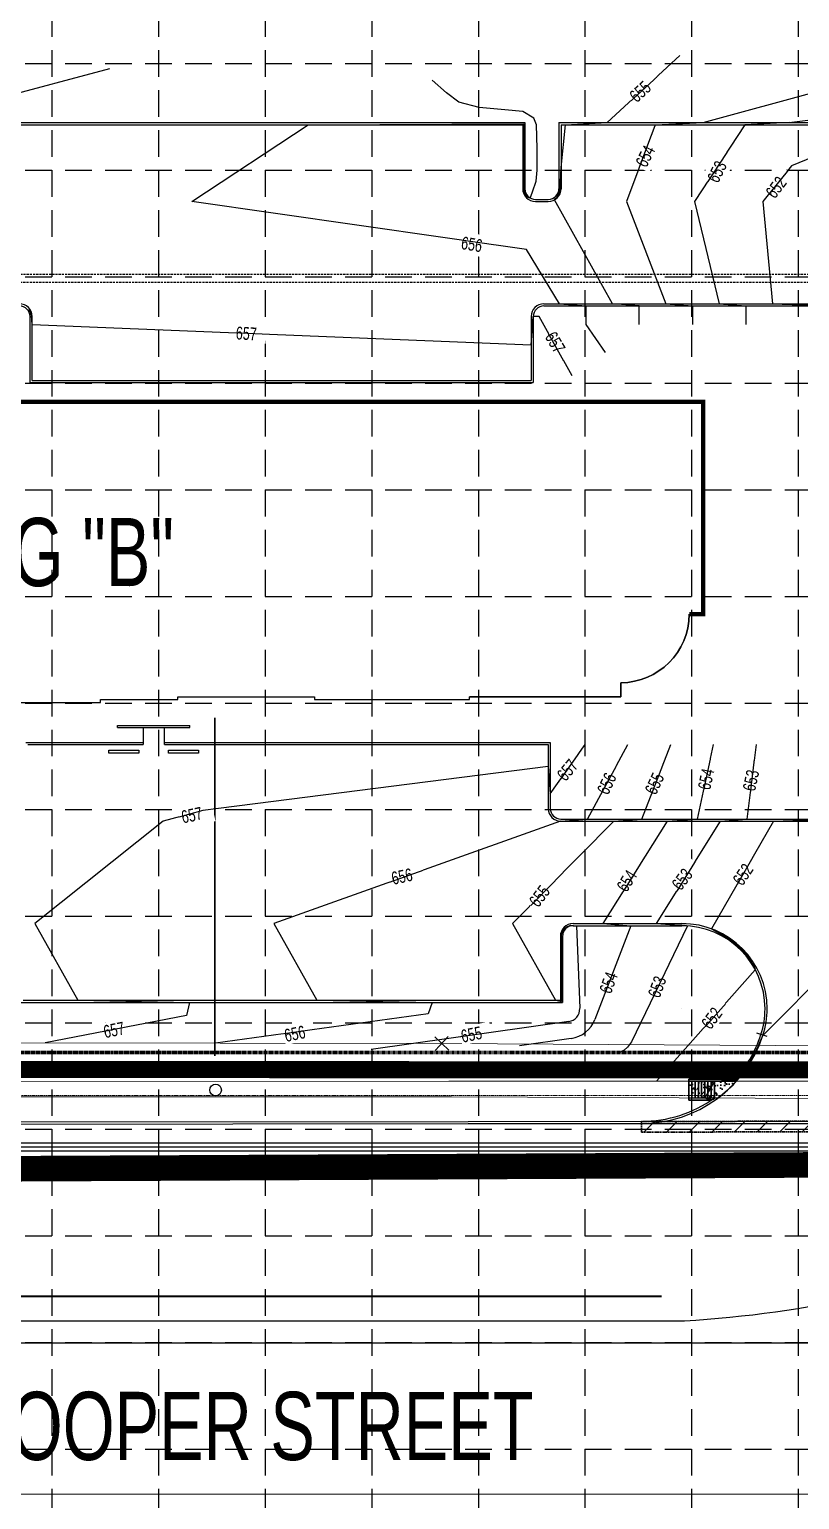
# Model space of a CAD drawing. Header units: feet. Extents: x 9897 to 20516, y 9531 to 20344.
# Drawn here: x 10542.6 to 10723.2, y 9895.1 to 10240 of the extents above; entities that cross this region are included whole.
import ezdxf

# ---------------------------------------------------------------- set-up
doc = ezdxf.new("R2010")
doc.units = ezdxf.units.FT
doc.header["$MEASUREMENT"] = 0
for name, pattern in [('CENTER2', [28.575, 19.05, -3.175, 3.175, -3.175]), ('DASHED', [0.75, 0.5, -0.25]), ('DASHED2', [0.375, 0.25, -0.125]), ('HIDDEN', [0.375, 0.25, -0.125]), ('PHANTOM2', [1.25, 0.625, -0.125, 0.125, -0.125, 0.125, -0.125])]:
    doc.linetypes.add(name, pattern=pattern)
doc.layers.get('0').update_dxf_attribs({"lineweight": 18})
for name, color, linetype, lineweight in [('1-CM-DRAW', 9, 'Continuous', 25), ('BDY', 30, 'PHANTOM2', 70), ('BDY-ORIGINALTRACTS', 10, 'HIDDEN', 20), ('FENCE', 43, 'Continuous', 20), ('LIMITS OF DISTURBANCE', 1, 'Continuous', 18), ('PAVE-SAWCUT', 4, 'DASHED2', 35), ('PAVE-SAWCUT-HATCH', 7, 'Continuous', 25), ('PAVE-SIDE-EX', 8, 'Continuous', 18), ('PAVE-SIDEWALK', 6, 'Continuous', 35), ('PC', 43, 'Continuous', 25), ('TEXT-ANNOT-CONTOUR-PROP', 9, 'Continuous', 20), ('TEXT-STREET NAMES', 5, 'Continuous', 35), ('UE-SS', 81, 'CENTER2', 25), ('UP-SD', 160, 'DASHED', 25), ('UP-SS', 52, 'Continuous', 35)]:
    doc.layers.add(name, color=color, linetype=linetype, lineweight=lineweight)
for name, color, linetype in [('A-SITE-BLDG', 2, 'Continuous'), ('A-SITE-CURB', 4, 'Continuous'), ('A-SITE-CURB-BACK', 200, 'Continuous'), ('A-SITE-CURB-FUTR', 6, 'Continuous'), ('BDY-BC', 20, 'Continuous'), ('BDY-GUTTER', 255, 'Continuous'), ('GRID', 254, 'HIDDEN'), ('SILT FENCE', 200, 'Continuous'), ('UE-SD', 57, 'Continuous')]:
    doc.layers.add(name, color=color, linetype=linetype)
doc.styles.get("Standard").update_dxf_attribs({"font": 'ARIAL.TTF', "width": 0.7})

# ---------------------------------------------------------------- blocks, each defined once
blk = doc.blocks.new('X')
at = {"color": 0}
for p, q in [((-0.00294, -0.00294), (0.00294, 0.00294)), ((-0.00294, 0.00294), (0.00294, -0.00294))]:
    blk.add_line(p, q, dxfattribs=at)
blk.add_point((0, 0), dxfattribs=at)

msp = doc.modelspace()

# ---------------------------------------------------------------- hatches: boundary and pattern name
at = {"layer": 'PAVE-SAWCUT-HATCH'}
h = msp.add_hatch(dxfattribs=at)
h.set_pattern_fill('ANSI31', color=256, scale=30, style=0)
h.paths.add_polyline_path([(10775.02, 9983.87), (10775.02, 9981.37), (10686.09, 9981.33), (10686.08, 9983.83)])
at = {"layer": 'PAVE-SIDEWALK'}
h = msp.add_hatch(dxfattribs=at)
h.set_pattern_fill('AR-SAND', style=0)
h.set_pattern_definition([(37.5, (0, 0), (-0.06299336, 1.92682377), [0, -1.52, 0, -1.7, 0, -1.625]), (7.5, (0, 0), (1.7697767, 2.82214607), [0, -0.82, 0, -1.37, 0, -0.525]), (327.5, (-1.23, 0), (3.11414186, 0.00565905), [0, -0.5, 0, -1.8, 0, -2.35]), (317.5, (-1.23, 0), (3.0061266, 0.87767556), [0, -0.25, 0, -1.18, 0, -1.35])])
edge = h.paths.add_edge_path()
edge.add_line((10697.19, 9989.34), (10704.03, 9989.31))
edge.add_arc((10686.06, 10013.33), 30, 306.7958, 317.9987)
edge.add_line((10708.35, 9993.26), (10697.19, 9993.27))
edge.add_line((10697.19, 9993.27), (10697.19, 9989.32))
edge.add_line((10697.19, 9989.32), (10697.19, 9989.34))

# ---------------------------------------------------------------- linework, layer by layer
at = {"layer": '1-CM-DRAW'}
for p, q in [((10667.24, 10217.63), (10667.24, 10202.63)), ((10695.57, 10010.23), (10695.57, 10010.23)), ((10715.53, 10003.71), (10713.15, 10004.49))]:
    msp.add_line(p, q, dxfattribs=at)
at = {"layer": '1-CM-DRAW', "color": 1}
msp.add_line((10661.24, 10200.13), (10664.24, 10200.13), dxfattribs=at)
at = {"layer": 'A-SITE-BLDG', "color": 7, "const_width": 1}
msp.add_lwpolyline([(10380.56, 10152.63), (10700.57, 10152.63), (10700.57, 10102.79), (10697.3, 10102.79)], dxfattribs=at)
at = {"layer": 'A-SITE-BLDG', "color": 7}
msp.add_lwpolyline([(10538.4, 10082.13), (10559.23, 10082.13), (10559.23, 10082.79), (10577.4, 10082.79), (10577.4, 10083.46), (10609.4, 10083.46), (10609.4, 10082.79), (10645.73, 10082.79), (10645.73, 10083.46), (10681.23, 10083.46), (10681.23, 10086.73, 0.410992), (10697.3, 10102.79, -0.410992), (10681.23, 10086.73), (10681.23, 10083.46), (10645.73, 10083.46)], format="xyb", dxfattribs=at)
at = {"layer": 'A-SITE-CURB', "color": 7, "ltscale": 0.45}
for p, q in [((10478.24, 10217.63), (10658.24, 10217.63)), ((10658.24, 10217.63), (10658.24, 10202.63)), ((10667.24, 10217.63), (10667.24, 10202.63)), ((10667.24, 10217.63), (10730.24, 10217.63)), ((10667.24, 10217.63), (10667.24, 10202.63)), ((10661.24, 10199.63), (10664.24, 10199.63)), ((10663.22, 10175.63), (10782.9, 10175.63)), ((10663.22, 10175.63), (10782.9, 10175.63)), ((10543.22, 10157.63), (10543.22, 10172.63)), ((10660.22, 10172.63), (10660.22, 10157.63)), ((10660.22, 10172.63), (10660.22, 10157.63)), ((10543.22, 10157.63), (10660.22, 10157.63)), ((10543.22, 10157.63), (10660.22, 10157.63)), ((10563.22, 10076.23), (10580.22, 10076.23)), ((10569.22, 10076.23), (10569.22, 10072.23)), ((10574.22, 10072.23), (10574.22, 10076.23)), ((10542.22, 10072.23), (10569.22, 10072.23)), ((10574.22, 10072.23), (10664.22, 10072.23)), ((10574.22, 10072.23), (10664.22, 10072.23)), ((10664.22, 10072.23), (10664.22, 10057.24)), ((10664.22, 10072.23), (10664.22, 10057.23)), ((10664.22, 10072.23), (10664.22, 10057.24)), ((10664.22, 10072.23), (10664.22, 10057.23)), ((10667.22, 10054.23), (10774.91, 10054.23)), ((10667.22, 10054.23), (10774.91, 10054.23)), ((10667.07, 10027.23), (10667.07, 10012.23))]:
    msp.add_line(p, q, dxfattribs=at)
at = {"layer": 'A-SITE-CURB', "color": 7}
for p, q in [((10670.07, 10030.23), (10695.57, 10030.23)), ((10541.07, 10012.23), (10667.07, 10012.23)), ((10715.57, 10010.23), (10715.57, 10010.23))]:
    msp.add_line(p, q, dxfattribs=at)
at = {"layer": 'A-SITE-CURB', "color": 7, "ltscale": 0.45}
for points in [[(10568.22, 10070.23), (10561.22, 10070.23), (10561.22, 10070.9), (10568.22, 10070.9)], [(10582.22, 10070.23), (10575.22, 10070.23), (10575.22, 10070.9), (10582.22, 10070.9)]]:
    msp.add_lwpolyline(points, close=True, dxfattribs=at)
for centre, start, end in [((10661.24, 10202.63), 180, 270), ((10664.24, 10202.63), 270, 0), ((10540.22, 10172.63), 0, 90), ((10663.22, 10172.63), 90, 180), ((10663.22, 10172.63), 90, 180), ((10667.22, 10057.23), 180, 270), ((10667.22, 10057.23), 180, 270), ((10670.07, 10027.23), 90, 180)]:
    msp.add_arc(centre, 3, start, end, dxfattribs=at)
at = {"layer": 'A-SITE-CURB', "color": 7}
for centre, radius, start, end in [((10695.57, 10010.23), 20, 360, 90), ((10695.57, 10010.23), 20, 341.9192, 360), ((10686.06, 10013.33), 30, 270.048, 341.9192)]:
    msp.add_arc(centre, radius, start, end, dxfattribs=at)
at = {"layer": 'A-SITE-CURB-BACK', "color": 7, "ltscale": 0.45}
for p, q in [((10477.74, 10218.13), (10658.74, 10218.13)), ((10658.74, 10218.13), (10658.74, 10202.63)), ((10666.74, 10218.13), (10666.74, 10202.63)), ((10666.74, 10218.13), (10730.74, 10218.13)), ((10563.22, 10076.73), (10580.22, 10076.73)), ((10541.72, 10072.73), (10569.22, 10072.73)), ((10574.22, 10072.73), (10664.72, 10072.73)), ((10574.22, 10072.73), (10664.72, 10072.73)), ((10664.72, 10072.73), (10664.72, 10057.24)), ((10664.72, 10072.73), (10664.72, 10057.24)), ((10664.72, 10072.23), (10664.72, 10057.23)), ((10664.72, 10072.23), (10664.72, 10057.23)), ((10667.22, 10054.73), (10774.91, 10054.73)), ((10667.22, 10054.73), (10774.91, 10054.73)), ((10667.57, 10027.23), (10667.57, 10011.73))]:
    msp.add_line(p, q, dxfattribs=at)
at = {"layer": 'A-SITE-CURB-BACK', "color": 7}
for p, q in [((10663.22, 10175.13), (10782.9, 10175.13)), ((10663.22, 10175.13), (10782.9, 10175.13)), ((10542.72, 10157.13), (10542.72, 10172.63)), ((10660.72, 10172.63), (10660.72, 10157.13)), ((10660.72, 10172.63), (10660.72, 10157.13)), ((10542.72, 10157.13), (10660.72, 10157.13)), ((10542.72, 10157.13), (10660.72, 10157.13)), ((10563.22, 10076.23), (10563.22, 10076.73)), ((10580.22, 10076.23), (10580.22, 10076.73)), ((10670.07, 10029.73), (10695.57, 10029.73)), ((10540.57, 10011.73), (10667.57, 10011.73))]:
    msp.add_line(p, q, dxfattribs=at)
at = {"layer": 'A-SITE-CURB-BACK', "color": 7, "ltscale": 0.45}
for centre, start, end in [((10661.24, 10202.63), 180, 270), ((10664.24, 10202.63), 270, 0), ((10667.22, 10057.23), 180, 270), ((10667.22, 10057.23), 180, 270), ((10670.07, 10027.23), 90, 180)]:
    msp.add_arc(centre, 2.5, start, end, dxfattribs=at)
at = {"layer": 'A-SITE-CURB-BACK', "color": 7}
for centre, radius, start, end in [((10540.22, 10172.63), 2.5, 0, 90), ((10663.22, 10172.63), 2.5, 90, 180), ((10663.22, 10172.63), 2.5, 90, 180), ((10695.57, 10010.23), 19.5, 360, 90), ((10695.57, 10010.23), 19.5, 341.9192, 360), ((10686.06, 10013.33), 29.5, 317.1194, 341.9192), ((10686.06, 10013.33), 29.5, 270.048, 305.4885)]:
    msp.add_arc(centre, radius, start, end, dxfattribs=at)
at = {"layer": 'A-SITE-CURB-FUTR', "color": 7}
msp.add_lwpolyline([(10489.96, 9931.84), (10772.72, 9931.84, 0.063349), (10816.96, 9937.47, -0.055002), (10853.25, 9942.7), (11065.25, 9942.7, 0.051122), (11072.98, 9943.49, 0.814038), (11072.98, 9947.26, 0.064835), (11065.05, 9947.85), (10784.02, 9947.85, 0.054396), (10738.6, 9942.9, -0.0391), (10696.15, 9936.95), (10489.99, 9936.95, 0.039916), (10480.07, 9936.16, 0.89837), (10480.27, 9932.39, -0.001182)], format="xyb", close=True, dxfattribs=at)
at = {"layer": 'A-SITE-CURB-FUTR', "color": 7, "const_width": 0.5}
msp.add_lwpolyline([(10480.33, 9942.78), (10690.8, 9942.78)], dxfattribs=at)
at = {"layer": 'BDY', "color": 7}
msp.add_line((11010.92, 10000), (10000, 10000), dxfattribs=at)
at = {"layer": 'BDY-BC', "color": 7}
for p, q in [((10533.6, 9983.69), (10645.44, 9983.8)), ((10645.44, 9983.8), (10755.95, 9983.89)), ((10471.22, 9896.43), (11465.07, 9896.26))]:
    msp.add_line(p, q, dxfattribs=at)
at = {"layer": 'BDY-GUTTER'}
for p, q in [((10533.6, 9983.19), (10645.44, 9983.3)), ((10645.44, 9983.3), (10755.95, 9983.39))]:
    msp.add_line(p, q, dxfattribs=at)
at = {"layer": 'BDY-ORIGINALTRACTS', "color": 7}
msp.add_line((11459.03, 9990.08), (9999.19, 9989.75), dxfattribs=at)
at = {"layer": 'FENCE'}
for p, q in [((10639.25, 10002.1), (10531.48, 10002.24)), ((10756.6, 10001.39), (10639.25, 10002.1))]:
    msp.add_line(p, q, dxfattribs=at)
at = {"layer": 'GRID', "color": 8, "linetype": 'HIDDEN', "ltscale": 25}
for p, q in [((10547.84, 10506.97), (10547.84, 9631.86)), ((10572.84, 10506.97), (10572.84, 9631.86)), ((10597.84, 10506.97), (10597.84, 9631.86)), ((10622.84, 10506.97), (10622.84, 9631.86)), ((10647.84, 10506.97), (10647.84, 9631.86)), ((10672.84, 10506.97), (10672.84, 9631.86)), ((10697.84, 10506.97), (10697.84, 9631.86)), ((10722.84, 10506.97), (10722.84, 9631.86)), ((9922.84, 10231.97), (11472.84, 10231.97)), ((9922.84, 10206.97), (11472.84, 10206.97)), ((9922.84, 10181.97), (11472.84, 10181.97)), ((9922.84, 10156.97), (11472.84, 10156.97)), ((9922.84, 10131.97), (11472.84, 10131.97)), ((9922.84, 10106.97), (11472.84, 10106.97)), ((9922.84, 10081.97), (11472.84, 10081.97)), ((9922.84, 10056.97), (11472.84, 10056.97)), ((9922.84, 10031.97), (11472.84, 10031.97)), ((9922.84, 10006.97), (11472.84, 10006.97)), ((9922.84, 9981.97), (11472.84, 9981.97)), ((9922.84, 9956.97), (11472.84, 9956.97)), ((9922.84, 9931.97), (11472.84, 9931.97)), ((9922.84, 9906.97), (11472.84, 9906.97))]:
    msp.add_line(p, q, dxfattribs=at)
at = {"layer": 'PAVE-SAWCUT'}
msp.add_lwpolyline([(10775.02, 9983.87), (10775.02, 9981.37), (10686.09, 9981.33), (10686.08, 9983.83)], close=True, dxfattribs=at)
at = {"layer": 'PAVE-SIDE-EX', "color": 7}
for p, q in [((10533.54, 9993.21), (10640.92, 9993.3)), ((10640.92, 9993.3), (10755.98, 9993.22)), ((10641.52, 9989.56), (10533.56, 9989.57)), ((10756.36, 9989.1), (10641.52, 9989.56))]:
    msp.add_line(p, q, dxfattribs=at)
at = {"layer": 'PAVE-SIDEWALK', "color": 7}
for p, q in [((10697.19, 9993.77), (10708.13, 9993.76)), ((10697.19, 9993.27), (10697.19, 9993.77)), ((10697.94, 9989.32), (10697.94, 9993.27)), ((10698.69, 9989.32), (10698.69, 9993.26)), ((10699.44, 9989.32), (10699.44, 9993.26)), ((10700.19, 9989.31), (10700.19, 9993.26)), ((10700.94, 9989.31), (10700.94, 9993.26)), ((10701.69, 9989.31), (10701.69, 9993.26)), ((10702.44, 9989.31), (10702.44, 9993.26)), ((10703.19, 9989.31), (10703.19, 9993.26)), ((10697.19, 9989.32), (10697.18, 9988.84)), ((10697.18, 9988.84), (10702.47, 9988.82))]:
    msp.add_line(p, q, dxfattribs=at)
msp.add_lwpolyline([(10697.19, 9989.34), (10704.03, 9989.31, 0.048921), (10708.35, 9993.26), (10697.19, 9993.27), (10697.19, 9989.32)], format="xyb", close=True, dxfattribs=at)
msp.add_lwpolyline([(10704.03, 9989.31), (10704.03, 9989.31)], dxfattribs=at)
at = {"layer": 'PC', "color": 47}
for p, q in [((10514.02, 10218.13), (10561.39, 10230.82)), ((10720.69, 10218.13), (10825.18, 10231.38)), ((10640.37, 10225.13), (10636.98, 10228.05)), ((10643.24, 10222.92), (10640.37, 10225.13)), ((10648.05, 10221.7), (10643.24, 10222.92)), ((10700.57, 10218.13), (10728.38, 10225.74)), ((10654.08, 10221.09), (10648.05, 10221.7)), ((10658.24, 10220.7), (10654.08, 10221.09)), ((10660.87, 10219.18), (10658.24, 10220.7)), ((10580.62, 10199.63), (10607.94, 10217.63)), ((10607.94, 10217.63), (10658.44, 10217.88)), ((10658.44, 10217.88), (10658.51, 10202.64)), ((10661.46, 10217.6), (10660.87, 10219.18)), ((10661.66, 10212.07), (10661.46, 10217.6)), ((10667.24, 10207.63), (10668.29, 10217.63)), ((10668.29, 10217.63), (10678.05, 10218.13)), ((10720.69, 10218.13), (10710.31, 10217.63)), ((10661.66, 10207), (10661.66, 10212.07)), ((10661.38, 10204.43), (10661.66, 10207)), ((10667.03, 10202.45), (10667.24, 10207.63)), ((10658.51, 10202.64), (10658.66, 10201.67)), ((10660.56, 10201.86), (10661.38, 10204.43)), ((10666.81, 10201.7), (10667.03, 10202.45)), ((10658.66, 10201.67), (10659.01, 10201.13)), ((10659.01, 10201.13), (10659.44, 10200.67)), ((10659.44, 10200.67), (10659.88, 10200.47)), ((10659.88, 10200.47), (10660.03, 10200.44)), ((10660.03, 10200.44), (10660.56, 10201.86)), ((10665.72, 10200.02), (10665.91, 10200.29)), ((10679.33, 10175.63), (10665.72, 10200.02)), ((10665.91, 10200.29), (10666.22, 10200.59)), ((10666.22, 10200.59), (10666.52, 10201.08)), ((10666.52, 10201.08), (10666.81, 10201.7)), ((10682.57, 10199.63), (10691.83, 10175.63)), ((10698.55, 10199.63), (10704.32, 10175.63)), ((10666.84, 10175.63), (10659.17, 10188.35)), ((10666.84, 10175.63), (10673.09, 10175.13)), ((10673.07, 10175.13), (10673.07, 10170.74)), ((10685.58, 10175.13), (10679.33, 10175.63)), ((10685.58, 10170.74), (10685.58, 10175.13)), ((10691.83, 10175.63), (10698.08, 10175.13)), ((10698.08, 10175.13), (10698.08, 10170.74)), ((10704.32, 10175.63), (10710.57, 10175.13)), ((10710.57, 10175.13), (10710.57, 10170.74)), ((10716.82, 10175.63), (10730.56, 10175.13)), ((10542.82, 10173.74), (10542.42, 10174.29)), ((10543.02, 10172.87), (10542.82, 10173.74)), ((10543.22, 10170.72), (10543.02, 10172.87)), ((10660.22, 10165.9), (10660.72, 10172.63)), ((10662.08, 10172.65), (10660.72, 10172.63)), ((10673.07, 10170.74), (10677.56, 10164.24)), ((10573.9, 10054.23), (10543.87, 10030.23)), ((10667.09, 10054.23), (10673.43, 10054.73)), ((10679.58, 10054.23), (10686.17, 10054.73)), ((10692.08, 10054.23), (10699.21, 10054.73)), ((10704.57, 10054.23), (10710.89, 10054.73)), ((10717.07, 10054.23), (10730.89, 10054.73)), ((10543.87, 10030.23), (10553.95, 10012.23)), ((10599.87, 10030.23), (10609.95, 10012.23)), ((10655.87, 10030.23), (10665.95, 10012.23)), ((10667.89, 10029), (10668.69, 10029.57)), ((10668.69, 10029.57), (10669.52, 10029.87)), ((10669.52, 10029.87), (10670.82, 10029.73)), ((10670.82, 10029.73), (10671.62, 10010.35)), ((10677.07, 10030.23), (10683.62, 10029.73)), ((10689.57, 10030.23), (10693.85, 10029.96)), ((10693.85, 10029.96), (10696.37, 10029.82)), ((10696.37, 10029.82), (10696.89, 10029.68)), ((10740.65, 10030.23), (10714.55, 10003.95)), ((10667.32, 10027.59), (10667.89, 10029)), ((10667.33, 10011.99), (10667.32, 10027.59)), ((10702.48, 10028.99), (10704.84, 10027.67)), ((10704.84, 10027.67), (10706.42, 10026.72)), ((10706.42, 10026.72), (10707.97, 10025.6)), ((10707.97, 10025.6), (10709.21, 10024.54)), ((10709.21, 10024.54), (10710.25, 10023.46)), ((10710.25, 10023.46), (10711.32, 10022.15)), ((10711.32, 10022.15), (10711.95, 10021.09)), ((10711.95, 10021.09), (10712.58, 10019.9)), ((10712.58, 10019.9), (10712.79, 10019.38)), ((10553.95, 10012.23), (10580.07, 10011.73)), ((10580.07, 10011.73), (10579.41, 10008.68)), ((10609.95, 10012.23), (10637, 10011.73)), ((10637, 10011.73), (10636.04, 10009.08)), ((10665.95, 10012.23), (10667.33, 10011.99)), ((10669.61, 10003.29), (10657.49, 10001.58)), ((10683.79, 10002.5), (10682.85, 10001.22)), ((10713.98, 10002.91), (10713.28, 10001.18)), ((10714.55, 10003.95), (10713.98, 10002.91)), ((10682.05, 10000.54), (10681.02, 9999.95)), ((10682.85, 10001.22), (10682.05, 10000.54)), ((10712.3, 9999.21), (10711.26, 9997.41)), ((10713.28, 10001.18), (10712.3, 9999.21)), ((10710.19, 9995.83), (10709.36, 9994.74)), ((10711.26, 9997.41), (10710.19, 9995.83)), ((10703.19, 9993.26), (10700.94, 9989.32)), ((10708.15, 9993.46), (10703.19, 9993.26)), ((10709.36, 9994.74), (10708.15, 9993.46)), ((10700.94, 9989.32), (10701.61, 9989.1)), ((10701.61, 9989.1), (10703.12, 9988.98))]:
    msp.add_line(p, q, dxfattribs=at)
for radius, end in [(3, 2.3859), (7, 338.984)]:
    msp.add_arc((10668.63, 10010.22), radius, 278.0361, end, dxfattribs=at)
at = {"layer": 'SILT FENCE', "linetype": 'Continuous', "const_width": 4}
msp.add_lwpolyline([(11065.59, 9995.36), (10726.57, 9995.92), (10342.59, 9996.06), (10016.85, 9995.78, -0.430854), (9991.13, 10017.87), (9987.16, 10249.94)], format="xyb", dxfattribs=at)
at = {"layer": 'UE-SD', "color": 5}
for p, q in [((11021.77, 9977.71), (10392.91, 9977.82)), ((10838.29, 9978.7), (10393.46, 9978.78)), ((10838.29, 9976.79), (10392.36, 9976.86))]:
    msp.add_line(p, q, dxfattribs=at)
at = {"layer": 'UE-SS', "linetype": 'Continuous'}
msp.add_circle((10586.23, 9991.19), 1.36, dxfattribs=at)
msp.add_circle((10586.23, 9991.19), 1.36, dxfattribs=at)
at = {"layer": 'UP-SD'}
for p, q in [((10277.92, 10182.59), (10753.57, 10182.59)), ((10277.13, 10180.67), (10753.57, 10180.67))]:
    msp.add_line(p, q, dxfattribs=at)
at = {"layer": 'UP-SS'}
msp.add_line((10586.05, 9999.24), (10586.05, 10078.46), dxfattribs=at)

# ---------------------------------------------------------------- block references
at = {"layer": 'FENCE', "xscale": 540.0000000000001, "yscale": 540, "zscale": 540, "rotation": 92.12920690953888}
msp.add_blockref('X', (10639.25, 10002.1, 1964.01), dxfattribs=at)

# ---------------------------------------------------------------- texts
at = {"layer": 'TEXT-STREET NAMES', "color": 7, "width": 0.7}
for s, p in [('BUILDING "B"', (10476.71, 10109.4)), ('SOUTH COOPER STREET', (10467.81, 9904.4))]:
    msp.add_text(s, height=16, rotation=359.9906, dxfattribs=at).set_placement(p)

# ---------------------------------------------------------------- next in the draw order: wipeouts: each hides what was drawn before it
for points in [[(10685.26, 10221.47), (10691.29, 10226.97), (10687.85, 10230.74), (10681.82, 10225.25)], [(10687.9, 10206.39), (10691.56, 10213.68), (10687.01, 10215.97), (10683.35, 10208.68)], [(10704.72, 10202.75), (10708.37, 10210.04), (10703.82, 10212.33), (10700.16, 10205.04)], [(10717.78, 10199.61), (10722.16, 10205.4), (10718.81, 10207.94), (10714.43, 10202.15)], [(10642.88, 10187.56), (10650.92, 10186.22), (10651.76, 10191.25), (10643.72, 10192.59)], [(10590.73, 10166.72), (10597.97, 10166.3), (10598.22, 10170.49), (10590.97, 10170.92)], [(10662.74, 10167.72), (10666.46, 10161.48), (10670.07, 10163.63), (10666.35, 10169.87)], [(10668.68, 10062.9), (10673.33, 10068.47), (10670.11, 10071.16), (10665.46, 10065.59)], [(10689.95, 10059.82), (10693.02, 10066.4), (10689.22, 10068.18), (10686.14, 10061.6)], [(10702.74, 10061.14), (10704.3, 10068.35), (10700.19, 10069.24), (10698.64, 10062.03)], [(10713.27, 10060.83), (10714.8, 10067.92), (10710.69, 10068.81), (10709.16, 10061.72)], [(10578.21, 10052.55), (10586.19, 10054.25), (10585.13, 10059.24), (10577.15, 10057.54)], [(10710.2, 10038.43), (10714.23, 10044.46), (10710.74, 10046.79), (10706.71, 10040.76)], [(10627.49, 10038.17), (10635.47, 10039.87), (10634.41, 10044.86), (10626.43, 10043.16)], [(10683.06, 10036.95), (10686.97, 10043.2), (10683.41, 10045.42), (10679.5, 10039.17)], [(10695.8, 10036.66), (10700.76, 10043.14), (10696.71, 10046.23), (10691.75, 10039.76)], [(10662.39, 10032.71), (10667.3, 10039.22), (10663.22, 10042.29), (10658.31, 10035.78)], [(10679.43, 10013.21), (10681.97, 10020.13), (10678.03, 10021.57), (10675.49, 10014.65)], [(10690.83, 10012.22), (10693.33, 10019.03), (10689.38, 10020.48), (10686.89, 10013.66)], [(10702.7, 10004.7), (10707.05, 10010.51), (10703.69, 10013.02), (10699.34, 10007.21)], [(10560.29, 10002.71), (10567.4, 10004.16), (10566.56, 10008.28), (10559.45, 10006.82)], [(10602.69, 10001.82), (10609.81, 10003.27), (10608.97, 10007.39), (10601.85, 10005.94)], [(10644.1, 10001.65), (10651.21, 10003.1), (10650.37, 10007.22), (10643.26, 10005.77)]]:
    msp.add_wipeout(points).dxf.layer = 'TEXT-ANNOT-CONTOUR-PROP'

# ---------------------------------------------------------------- next in the draw order: linework, layer by layer
at = {"layer": 'PC', "color": 47}
for p, q in [((10678.05, 10218.13), (10695.12, 10233.91)), ((10689.3, 10217.63), (10682.57, 10199.63)), ((10689.3, 10217.63), (10700.57, 10218.13)), ((10710.31, 10217.63), (10698.55, 10199.63)), ((10730.24, 10211.63), (10721.24, 10208.03)), ((10721.24, 10208.03), (10714.53, 10199.63)), ((10659.17, 10188.35), (10580.62, 10199.63)), ((10714.53, 10199.63), (10716.82, 10175.63)), ((10669.81, 10158.74), (10662.08, 10172.65)), ((10660.22, 10165.9), (10543.22, 10170.72)), ((10664.72, 10060.63), (10672.86, 10072.23)), ((10686.17, 10054.73), (10692.95, 10072.23)), ((10699.21, 10054.73), (10702.99, 10072.23)), ((10710.89, 10054.73), (10713.04, 10072.23)), ((10664.22, 10067.06), (10583.22, 10056.73)), ((10664.22, 10067.06), (10664.72, 10060.63)), ((10583.22, 10056.73), (10573.9, 10054.23)), ((10667.09, 10054.23), (10599.87, 10030.23)), ((10679.58, 10054.23), (10655.87, 10030.23)), ((10692.08, 10054.23), (10677.07, 10030.23)), ((10704.57, 10054.23), (10689.57, 10030.23)), ((10717.07, 10054.23), (10702.48, 10028.99)), ((10683.62, 10029.73), (10675.16, 10007.71)), ((10696.89, 10029.68), (10683.79, 10002.5)), ((10712.79, 10019.38), (10689.6, 9993.27)), ((10636.04, 10009.08), (10586.2, 10002.17)), ((10579.41, 10008.68), (10546.29, 10002.22)), ((10669.05, 10007.25), (10622.73, 10000.71))]:
    msp.add_line(p, q, dxfattribs=at)

# ---------------------------------------------------------------- next in the draw order: texts
at = {"layer": 'PC', "color": 47, "linetype": 'DASHED2', "width": 0.7}
for s, rotation, p in [('655', 42.332, (10684.99, 10222.65)), ('654', 63.3498, (10687.23, 10207.39)), ('652', 52.8657, (10717.38, 10200.09)), ('656', 350.5211, (10643.64, 10188.5)), ('657', 356.6613, (10590.91, 10167.31)), ('657', 300.7823, (10663.33, 10167.9)), ('657', 50.1395, (10668.31, 10063.4)), ('655', 64.9277, (10689.46, 10060.21)), ('654', 77.8172, (10702.19, 10061.41)), ('653', 77.8172, (10712.71, 10061.1)), ('657', 12.0082, (10578.57, 10053.7)), ('652', 56.2563, (10709.78, 10038.88)), ('656', 12.0082, (10627.85, 10039.32)), ('654', 57.9628, (10682.63, 10037.39)), ('653', 52.5831, (10695.33, 10037.77)), ('655', 52.9907, (10661.9, 10033.82)), ('654', 69.8786, (10678.92, 10013.55)), ('653', 69.8786, (10690.32, 10012.56)), ('652', 53.1912, (10702.3, 10005.17)), ('657', 11.5373, (10560.31, 10003.33)), ('656', 11.5373, (10602.71, 10002.44)), ('655', 11.5373, (10644.12, 10002.27))]:
    msp.add_text(s, height=3, rotation=rotation, dxfattribs=at).set_placement(p)
at = {"layer": 'PC', "color": 47, "linetype": 'Continuous', "width": 0.7}
msp.add_text('653', height=3, rotation=63.3498, dxfattribs=at).set_placement((10704.04, 10203.75))

# ---------------------------------------------------------------- next in the draw order: wipeouts: each hides what was drawn before it
msp.add_wipeout([(10678.74, 10059.82), (10681.82, 10066.4), (10678.01, 10068.18), (10674.94, 10061.6)]).dxf.layer = 'TEXT-ANNOT-CONTOUR-PROP'

# ---------------------------------------------------------------- next in the draw order: linework, layer by layer
at = {"layer": 'LIMITS OF DISTURBANCE', "linetype": 'DASHED2', "ltscale": 80, "const_width": 6}
msp.add_lwpolyline([(11397.79, 10254.46), (10749.1, 10255.16), (9978.29, 10255.31), (9983.02, 10013.13, 0.38376), (10024.89, 9979), (10506.44, 9972.56), (11466.59, 9977.18), (11428.65, 10203.63)], format="xyb", close=True, dxfattribs=at)
at = {"layer": 'PC', "color": 47}
msp.add_line((10673.43, 10054.73), (10682.9, 10072.23), dxfattribs=at)

# ---------------------------------------------------------------- next in the draw order: texts
at = {"layer": 'PC', "color": 47, "linetype": 'DASHED2', "width": 0.7}
msp.add_text('656', height=3, rotation=64.9277, dxfattribs=at).set_placement((10678.26, 10060.21))

doc.saveas('drawing.dxf')
